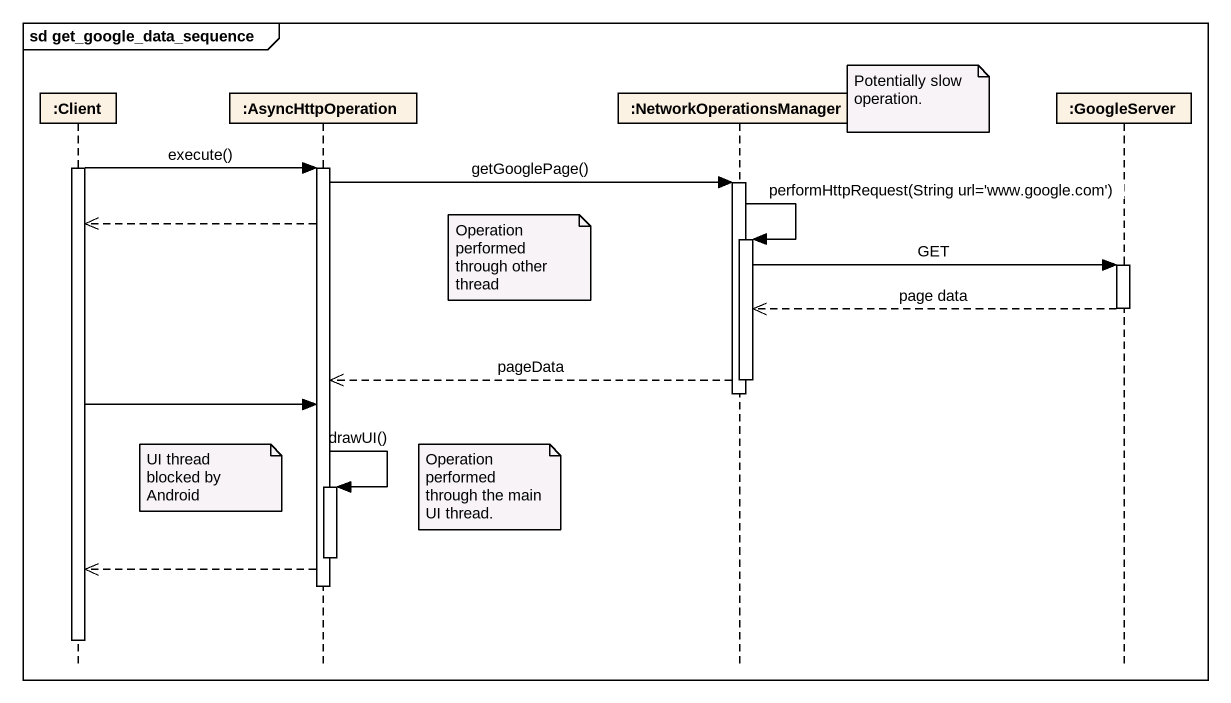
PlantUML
@startuml
mainframe sd get_google_data_sequence
hide footbox
participant ":Client" as Client
participant ":AsyncHttpOperation" as AsyncHttpOperation
participant ":NetworkOperationsManager" as NetworkOperationsManager
participant ":GoogleServer" as GoogleServer

note right of NetworkOperationsManager : Potentially slow operation.
activate Client
Client -> AsyncHttpOperation : execute()
activate AsyncHttpOperation
AsyncHttpOperation -> NetworkOperationsManager : getGooglePage()
activate NetworkOperationsManager
AsyncHttpOperation -->> Client
NetworkOperationsManager -> NetworkOperationsManager : performHttpRequest(String url='www.google.com')
activate NetworkOperationsManager
note right of AsyncHttpOperation : Operation performed through other thread
NetworkOperationsManager -> GoogleServer : GET
activate GoogleServer
GoogleServer -->> NetworkOperationsManager : page data
deactivate GoogleServer
NetworkOperationsManager -->> AsyncHttpOperation : pageData
deactivate NetworkOperationsManager
deactivate NetworkOperationsManager
Client -> AsyncHttpOperation
note left of AsyncHttpOperation : UI thread blocked by Android
note right of AsyncHttpOperation : Operation performed through the main UI thread.
AsyncHttpOperation -> AsyncHttpOperation : drawUI()
activate AsyncHttpOperation
deactivate AsyncHttpOperation
AsyncHttpOperation -->> Client
deactivate AsyncHttpOperation
deactivate Client
@enduml
